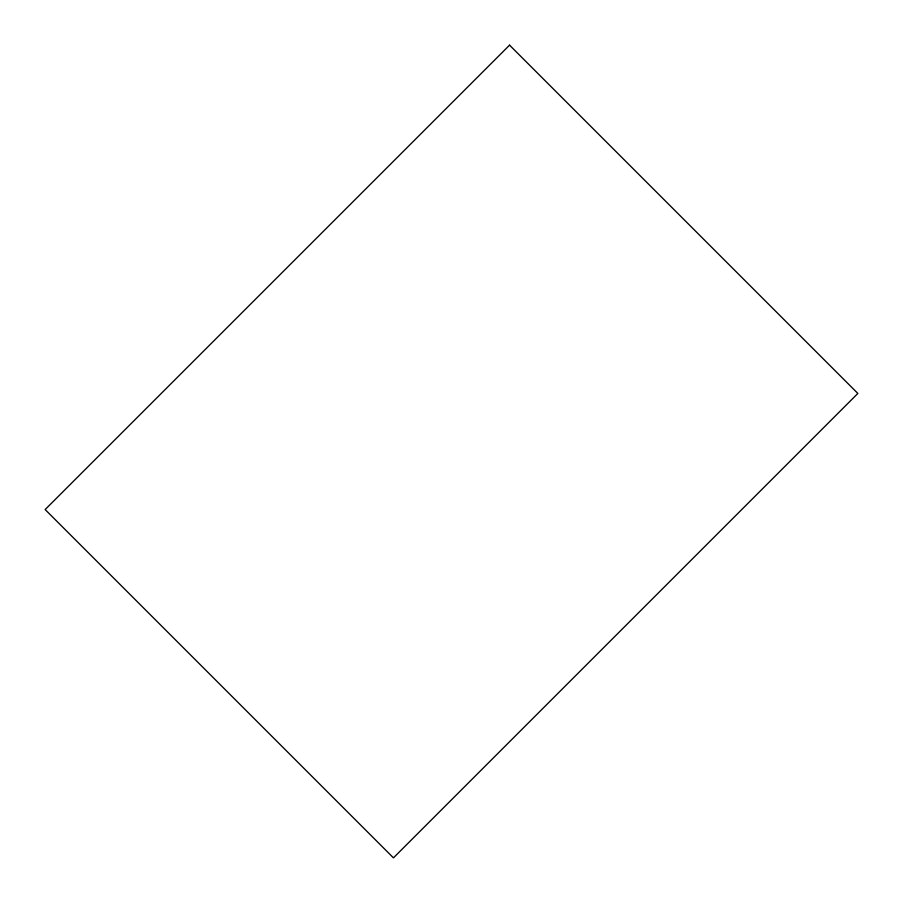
<?xml version="1.0" encoding="UTF-8"?>
<svg xmlns="http://www.w3.org/2000/svg" width="903" height="903" viewBox="0 0 903 903"><rect width="100%" height="100%" fill="white"/><g stroke="black" fill="none" stroke-linecap="round" stroke-linejoin="round"><path stroke-width="1.35" d="M509.552 45.15L45.15 509.552L393.448 857.85L857.85 393.448L509.552 45.15"/></g></svg>
